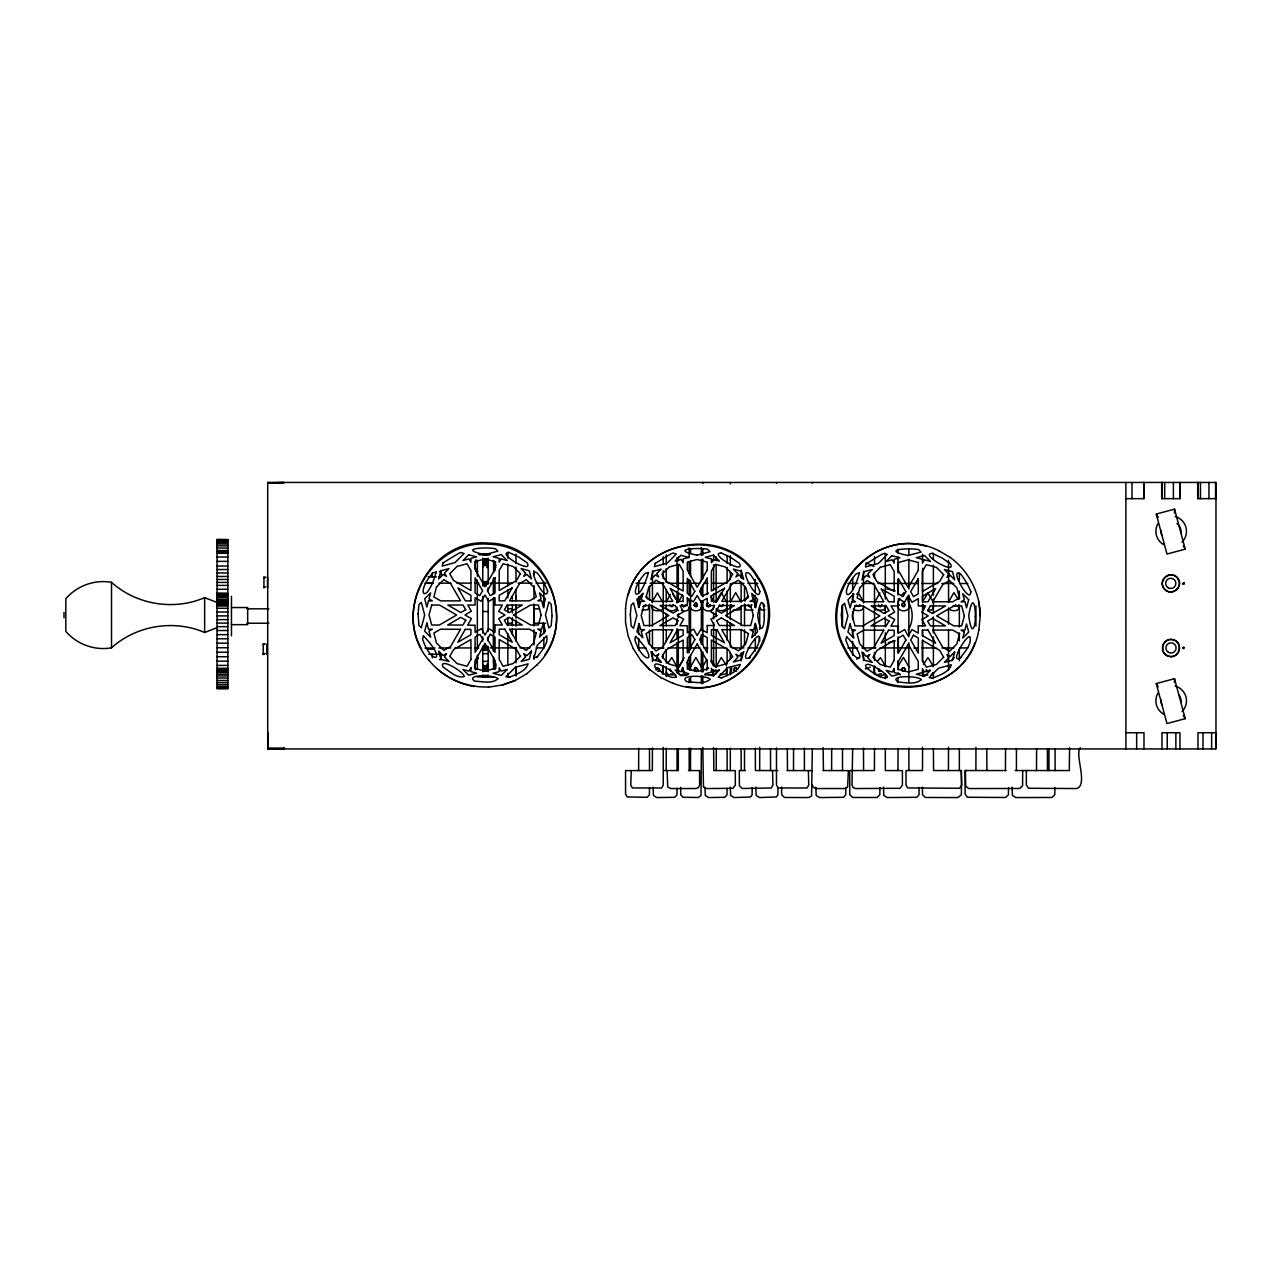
<?xml version="1.0" encoding="UTF-8"?>
<svg xmlns="http://www.w3.org/2000/svg" width="1280" height="1280" viewBox="0 0 1280 1280"><rect width="100%" height="100%" fill="white"/><g stroke="black" fill="none" stroke-linecap="round" stroke-linejoin="round"><path stroke-width="1.5" d="M515.968 675.616L515.968 666.416M515.968 662.832L515.968 647.888M515.968 641.152L515.968 629.76L515.968 638.592M515.968 625.904L515.968 620.112M515.968 618.176L515.968 604.592M515.968 600.768L515.968 589.344M515.968 582.032L515.968 566.976M515.968 563.488L515.968 554.16M533.968 644.88L533.968 629.76M533.968 625.904L533.968 603.92M533.968 598.864L533.968 588.736M649.504 788.384L649.392 794.832L647.216 797.312L627.168 796.944L625.568 794.032L625.552 770.608L652.32 770.544L652.448 747.984M663.248 747.408L663.248 785.136L661.568 788L632.368 787.952L630.752 785.04L631.264 770.544M663.248 673.936L663.248 666M663.248 658.064L663.248 654.08M663.248 648.128L663.248 582.608M663.248 578.64L663.248 570.688M663.248 564.736L663.248 556.8M677.056 788.384L676.944 794.832L674.752 797.312L656.704 797.552L653.424 795.408L653.104 787.232M678.304 748.736L678.304 770.544L667.088 770.56L667.728 786.992L670.688 788.544L695.968 788.544L698.464 787.568L699.584 785.088L699.584 770.592L688.512 770.544M678.32 673.392L678.336 629.776M678.336 617.888L678.336 613.92M678.336 602.032L678.336 592.112M727.12 788.4L727.008 794.832L724.816 797.312L708.56 797.552L705.28 795.408L704.96 787.232M744.496 770.544L744.496 748.736M744.512 645.648L744.512 629.776M744.512 625.824L744.512 604.016M744.512 600.048L744.512 586.256M852.656 748.688L852 785.024L853.088 787.52L855.6 788.544L900.144 788.288L902.416 785.088L902.416 770.592L885.344 770.544L885.312 748.88M852.672 655.328L852.672 641.424M852.672 637.44L852.672 629.504M852.672 619.568L852.672 611.616M852.672 601.696L852.672 593.744M852.672 589.776L852.672 577.856M759.696 770.544L759.712 747.312M793.504 770.544L793.552 748.512M975.904 770.544L975.952 747.312M677.04 607.264C676.288 612.896 663.808 611.456 666.224 604.896M701.344 607.264C700.928 612 690.896 611.984 690.544 607.216L690.56 580.48M741.136 607.264L739.424 609.904L733.04 610.096M842.496 607.264L841.664 609.36M863.568 607.264C863.088 611.648 855.824 611.312 853.248 608.928M897.984 770.544L898.048 748.512M908.944 607.264C908.528 612 898.496 611.984 898.144 607.216M933.264 607.52L932.016 609.936L927.824 610.352M959.36 607.264C958.88 611.712 950.928 611.616 948.784 608.48M831.616 770.544L831.68 748.512M690.496 770.544L690.56 748.304M716.24 770.544L716.288 748.304M1036.496 770.544L1036.608 748.464M638.624 770.544L638.704 748.304M948.432 770.544L948.528 747.312M666.24 666.736L666.256 676.64M690.544 602.096L690.72 600.96M690.544 666.944L695.872 657.456L701.344 666.944M715.92 602.096L721.264 592.624L726.736 602.112M730.336 602.096L735.664 592.624L741.136 602.112M852.768 602.096L852.944 600.96M948.56 666.944L948.736 665.792M1005.424 770.544L1005.584 748.512M1174.432 512.96L1174.56 509.312M1174.432 682.48L1174.56 678.832M483.28 667.792L483.136 664.864M652.032 602.16L657.36 592.88L662.816 602.176M678.496 602.16L682.48 594.704M874.752 602.16L879.952 592.912M922.464 602.16L927.808 592.88L933.264 602.176M645.696 604.512L644.816 606.256L643.152 606.336M673.424 604.512L671.904 606.48L669.872 605.056M685.68 604.784L683.84 606.752L681.952 604.784M710.176 604.784C710.336 608.416 704.384 606.176 707.024 603.6M723.12 604.512L721.6 606.48L719.568 605.056M751.76 604.784L749.888 606.752L748.208 604.608M859.952 604.512L858.432 606.48L856.4 605.056M881.936 604.784L881.056 606.512L878.736 606.32M955.744 604.512L954.864 606.256L952.912 606.16M673.456 604.96L672.096 606.704L670.064 605.792M710.016 604.96C709.04 609.712 703.92 603.296 708.64 603.168M751.712 604.96L750 606.752L748.208 605.312M881.712 604.96L880.064 606.752L878.384 604.608M978.896 630.032L980.208 615.696L978.832 601.696M1183.904 647.296C1180.256 647.088 1185.28 650.656 1183.872 647.296M676.96 672.88L677.056 642.352M933.28 672.464L931.072 675.008M730.32 483.872L730.528 482.448M625.568 608.592C629.696 542.528 723.472 519.712 757.632 576.336C795.936 631.232 735.104 708.32 672.88 683.168M694.176 604.784C697.2 598.48 699.184 610.416 694.24 605.488C696.352 598.576 699.296 610.096 694.176 605.056M694.176 669.456C694.768 665.312 700.304 669.968 696.4 671.392M733.936 669.456C734.416 665.2 739.008 670.608 737.392 668.96C735.968 665.808 731.952 670.064 735.12 671.328M958.432 605.136L957.952 606.784M1182.528 583.616L1183.904 582.624M874.88 666.144C870.944 673.568 879.552 678.496 885.056 673.936M494.672 669.504L496 667.984M755.472 607.488L757.648 599.344L751.696 593.376L753.328 599.472L750 601.392L754.032 601.392L755.472 607.488L755.312 595.44M703.152 601.216C698.672 608.8 708.592 614.272 713.536 608.8M669.968 668.848L671.2 671.28M731.568 667.824L731.568 671.232M901.776 604.352C906.336 598.976 905.04 611.008 901.776 605.056C904.112 599.056 907.008 609.68 901.872 605.376M901.776 669.184C904.496 664.176 907.168 673.616 902.24 670.784C899.712 665.696 908.704 668.976 903.808 671.312M978.832 629.696C968.624 695.056 873.056 708.8 844.432 649.344C811.456 591.04 879.104 520.24 938.8 550.768M702.816 483.296L703.072 482.448M776.48 483.296L776.736 482.448M812.336 483.296L812.592 482.448M662.576 608.8L662.832 605.248M628.24 595.024C642.672 538.288 727.136 526.272 756.832 576.72C791.264 624.944 744.4 697.856 686.208 686.496M878.32 668.8L878.736 670.992L881.344 671.008M929.6 670.176L927.792 671.456L926.112 670M884.928 646.96L886.048 644.224M483.136 564.032L483.28 566.976M494.752 570.72L495.152 567.04L496.032 567.2M908.192 630.128C913.408 621.6 913.6 610.128 908.096 601.696M544.976 654.672C575.504 611.312 541.536 544.816 488.496 544.208C435.472 539.504 395.072 602.704 421.504 648.88M645.776 605.648L643.2 606.512M685.408 605.648L683.456 606.704L682.128 604.608M763.568 603.712L764.64 606.448M878.656 668.672L879.12 671.12L881.216 670.88M974.912 642.768C955.152 697.824 870.048 701.84 845.2 648.88C815.376 597.536 869.072 529.296 926 546.24M1178.16 578.704C1172.24 568.8 1156.768 579.872 1164.272 588.656C1170.4 597.216 1184.336 587.216 1178.112 578.704M667.936 663.168L671.84 657.504L677.04 666.944M744.752 601.216L747.808 595.952M899.856 598.32L898.144 601.904L898.048 632.88M923.424 664.592L927.952 657.584L933.168 666.16M662.336 673.936L662.736 666.16M643.072 593.472L638.688 600.96L638.496 607.456M670.224 594.448L666.224 602.096L666.256 590.368M655.28 660.64L657.648 657.616L660.656 662.496M706.96 594.704L708.448 592.88M706.976 659.392L703.168 665.92L702.992 671.616M749.152 658.432L750.32 657.68M856.752 594.448L857.344 593.472M856.752 659.28L858.496 657.568M901.376 595.68L903.872 592.72M878 660.64L880.496 657.68L885.456 666.16M951.792 660.528L954.288 657.568M537.04 657.184C541.456 650.896 548.608 643.744 546.688 635.856L537.344 645.2L533.936 657.936L537.536 656.592M749.744 657.12L749.296 657.696C738.112 663.648 755.456 634.08 758.896 636.384C760.944 644.272 753.616 651.408 749.248 657.696M960.784 657.488L960.336 658.064C949.152 664.032 966.496 634.464 969.936 636.752C971.984 644.64 964.656 651.792 960.288 658.08M536.704 665.104C580.032 624.352 548.064 543.376 488.592 543.104C429.152 537.44 389.44 615.216 428.784 660.08M655.92 668.672L658.848 668.528L658.032 671.344M859.584 605.936L856.896 606.32M955.44 605.936L953.024 606.512M1177.136 589.264L1178.112 588.016M1183.872 584.08L1183.872 582.624M478.416 657.84L475.216 662.416L476.048 662.72L474.56 666.112L475.616 667.824L474.72 667.984M526.656 673.84L537.104 664.768M477.808 571.696L477.12 572.272L476.032 570.72L476.816 570.272L474.752 567.2L475.648 567.04L474.592 565.328L476.08 561.936L475.232 561.632L476.032 559.92L476.816 560.368M486.944 567.664L488.176 565.536L487.152 563.28M486.944 668.496L488.176 666.352L487.152 664.112M217.056 602.464L204.64 597.648C173.872 610.912 136.384 604.752 111.52 582.32C94.72 579.328 76.848 585.76 65.824 598.768L65.824 631.376C76.848 644.368 94.72 650.8 111.52 647.824C136.384 625.392 173.872 619.216 204.64 632.496L217.056 627.664M526.992 673.568L515.104 680.608L502.304 685.136M722.496 606.416L720.032 606.08M1183.904 584.096L1182.896 584.128M661.584 609.936C657.696 611.776 650.304 610.976 652.016 605.152M688.064 674.624C684.176 676.464 676.784 675.68 678.496 669.84M736.64 671.088L733.968 669.888M928.784 671.2L926.256 670.16M508.944 677.52C515.824 674.208 525.76 671.68 528.064 663.888L515.264 667.328L505.936 676.72L509.664 677.264M721.168 678.048C728.08 674.768 737.856 672.128 740.272 664.416L727.472 667.84L718.144 677.232L721.888 677.792M932.208 678.432C939.072 675.104 949.008 672.576 951.312 664.8L938.512 668.224L929.184 677.616L932.928 678.16M865.344 668.944L870.224 667.104M494.704 561.936L495.552 561.632L495.296 565.328L496.192 565.328M475.216 669.808L476.048 669.504M895.2 640.864L888.384 642.592M515.36 680.368L502.48 684.928L488.496 687.184M658.288 671.392C662.576 669.472 655.568 665.488 656.128 670.16M675.328 674.752L668.4 674.88L666.224 672.048M484.816 554.672L497.84 551.168L495.456 548.784C487.024 546.752 456.064 548.528 484.576 554.608M697.04 555.184L710.048 551.696L707.664 549.312C699.248 547.28 668.304 549.024 696.784 555.136M1185.232 718.672L1166.976 723.568L1156.256 683.568L1174.512 678.672L1185.232 718.672L1183.248 715.408M684.512 671.344C679.344 672.016 684.016 663.056 683.136 671.328M1168.08 575.296L1169.68 574.896M881.664 673.888L879.072 674.016M708.656 667.888L706.8 668.528L706.496 670.16M753.168 610.32L745.776 609.904L744.576 605.152M483.52 554.688L485.392 554.512M485.36 676.912L487.232 676.752M708.304 667.84L706.624 670M672.304 673.984L670.544 673.904M684.576 674.096L682.816 674.016M721.984 673.984L720.24 673.904M1027.392 770.544L1026.352 770.576L1026.352 785.04L1028.576 788.272L1076.736 788.544C1088.448 784.768 1074.304 754.304 1080.368 747.744M966.48 770.544L965.104 770.576L965.104 794.016L967.312 797.264L1005.568 797.488L1008.432 794.8L1008.528 787.488M425.04 648.016L434.976 648M438.96 648L450.88 647.968M454.864 647.968L470.752 647.936M474.736 647.92L478.704 647.92M267.68 482.448L1215.968 482.448L1215.968 748.928L267.68 748.928M283.92 482.608L267.712 482.72L283.92 482.88M267.712 483.072L283.92 482.448M1125.968 498.656L1143.984 498.656L1143.984 482.448M1216 498.656L1197.696 498.656L1197.696 482.448M217.056 539.536L227.856 539.536L227.856 688.64L217.056 688.64L217.056 539.536L227.856 539.76M217.056 540.016L227.856 540.016M217.056 540.32L227.856 540.32M217.056 540.56L227.856 540.56M217.056 541.216L227.856 541.216M217.056 542.448L227.856 542.448M217.056 544L227.856 544M217.056 545.856L227.856 545.856M217.056 548.032L227.856 548.032M217.056 550.528L227.856 550.528M217.056 551.568L227.856 551.568M217.056 552.432L227.856 552.432M217.056 553.312L227.856 553.312M479.088 554.48L489.888 554.48M479.168 554.592L489.984 554.592M217.056 557.008L227.856 557.008M482.768 559.072L488.176 559.072M482.768 559.6L488.176 559.6M482.768 560.032L488.176 560.032M482.768 560.688L488.176 560.688M217.056 561.376L227.856 561.376M482.768 561.52L488.176 561.52M482.768 561.792L488.176 561.792M482.768 562.096L488.176 562.096M482.768 562.384L488.176 562.384M482.768 562.768L488.176 562.768M482.768 563.2L488.176 563.2M482.768 563.68L488.176 563.68M482.768 564.096L488.176 564.096M482.768 564.464L488.176 564.464M482.768 564.816L488.176 564.816M482.768 565.136L488.176 565.136M217.056 566.032L227.856 566.032M217.056 569.552L227.856 569.552M439.408 571.472L441.264 571.472L441.264 575.072M217.056 572.976L227.856 572.976M217.056 576.464L227.856 576.464M428.128 576.864L436.416 576.864M438.64 576.864L440.592 576.864M263.936 577.28L265.728 577.28L263.936 578.048M217.056 579.472L227.856 579.472M482.768 581.6L488.176 581.6M482.768 582.128L488.176 582.128M217.056 582.432L227.856 582.432M425.04 583.168L432.992 583.152M438.96 583.152L450.88 583.136M456.848 583.136L470.752 583.12M474.736 583.12L478.704 583.12M482.768 582.976L488.176 582.976M427.808 583.328L433.168 583.328M482.768 583.408L488.176 583.408M482.768 584.768L486.368 584.768M217.056 585.408L227.856 585.408M482.768 585.2L486.368 585.2M482.768 585.872L486.368 585.872M263.936 587.552L265.728 586.784M217.056 589.264L227.856 589.264M217.056 593.296L227.856 593.296M217.056 593.472L227.856 593.632M217.056 593.84L227.856 593.84M217.056 594.48L227.856 594.416M217.056 595.744L227.856 595.744M217.056 597.216L227.856 597.216M217.056 599.056L227.856 599.056M217.056 600.24L227.856 600.24M217.056 600.528L227.856 600.528M217.056 600.832L227.856 600.832M217.056 601.088L227.856 601.088M217.056 601.184L227.856 601.248M217.056 601.456L227.856 601.456M217.056 601.84L227.856 601.84M217.056 602.24L227.856 602.24M217.056 602.64L227.856 602.64M217.056 603.072L227.856 603.072M217.056 603.52L227.856 603.52M217.056 604.192L227.856 604.192M217.056 605.104L227.856 605.104M217.056 606.032L227.856 606.032M231.456 607.552L247.664 607.552L247.664 624.656L231.456 624.656M217.056 608.272L227.856 608.272M246.928 608.832L268.816 608.832M507.744 608.832L511.728 608.832M533.632 608.832L539.6 608.832M642.032 610.096L648.064 609.68L649.312 604.992M765.04 610.096L761.344 609.888L759.68 607.456M681.424 610.352C690.56 614.256 691.536 602.368 687.104 597.808M877.456 610.352L884.304 609.936L885.552 605.248M482.768 611.52L488.176 611.52M217.056 612.016L227.856 612.016M217.056 615.904L227.856 615.904M217.056 619.632L227.856 619.632M217.056 623.12L227.856 623.12M246.928 623.232L268.816 623.232M507.744 623.232L511.728 623.232M533.632 623.232L545.568 623.232M217.056 626.672L227.856 626.672M217.056 630.512L227.856 630.512M217.056 634.656L227.856 634.656M217.056 638.8L227.856 638.8M217.056 643.168L227.856 643.168M263.248 644.064L265.056 644.064L263.248 644.832M482.768 646.864L488.176 646.864M217.056 647.744L227.856 647.744M482.768 647.712L488.176 647.712M490.08 647.904L516.064 647.904M520.064 647.904L530.064 647.904M536.064 647.904L544.048 647.904M638 647.92L646 647.92M651.984 647.92L663.984 647.92M667.984 647.92L699.968 647.92M703.952 647.92L707.952 647.92M711.952 647.92L725.952 647.92M731.936 647.92L743.936 647.92M747.936 647.92L757.92 647.92M847.872 647.92L857.872 647.92M861.872 647.92L875.856 647.936M879.856 647.936L909.84 647.936M913.84 647.936L917.84 647.936M921.824 647.936L935.824 647.936M941.824 647.936L953.808 647.936M959.808 647.936L967.808 647.936M482.768 648.224L488.176 648.224M482.768 648.64L488.176 648.64M427.76 649.184L433.136 649.184M482.768 649.504L488.176 649.504M482.768 650.016L488.176 650.016M217.056 652.24L227.856 652.24M263.248 653.568L265.056 653.568L263.248 654.336M482.768 653.632L488.176 653.632M428.672 654.224L441.264 654.224L441.264 659.632L439.408 659.632M217.056 656.72L227.856 656.72M217.056 661.152L227.856 661.152M482.768 661.36L488.176 661.36M217.056 665.408L227.856 665.408M482.768 666.224L488.176 666.224L482.768 666.4M496.16 666.112L495.264 666.112L496 664.24L493.632 659.168M482.768 666.624L488.176 666.624M482.768 666.992L488.176 666.992M482.768 667.424L488.176 667.424M482.768 667.936L488.176 667.936M217.056 668.304L227.856 668.304M482.768 668.352L488.176 668.352M482.768 668.72L488.176 668.72M482.768 669.04L488.176 669.04M482.768 669.424L488.176 669.424M217.056 669.584L227.856 669.584M482.768 669.696L488.176 669.696M482.768 669.824L488.176 669.824M482.768 670.096L488.176 670.096M217.056 670.848L227.856 670.848M482.768 670.944L488.176 670.944M217.056 672.368L227.856 672.368M217.056 674.208L227.856 674.208M720.304 674.928L726.224 673.808L726.736 667.296M927.84 675.056L923.68 674.608L922.48 672.16M482.768 675.456L488.176 675.456M482.768 675.744L488.176 675.744M217.056 675.936L227.856 675.936M482.768 676.016L488.176 676.016M482.768 676.256L488.176 676.256M482.768 676.48L488.176 676.48M482.768 676.72L488.176 676.72M477.28 676.912L493.584 677.024M217.056 678L227.856 678M217.056 680.464L227.856 680.464M217.056 682.592L227.856 682.592M217.056 684.608L227.856 684.608M217.056 686.448L227.856 686.448M217.056 687.728L227.856 687.728M217.056 688.432L227.856 688.432M1125.76 732.72L1143.984 732.736L1143.984 748.944M1216 732.72L1197.968 732.72L1198 748.944M267.712 748.32L283.92 748.32M267.712 748.512L283.92 748.512M663.536 770.544L666.176 770.544L666.256 748.304M745.424 770.544L739.296 770.56L739.376 785.728L742.176 788.48L771.264 787.984L772.928 785.088L772.56 770.544M777.824 770.544L755.44 770.544L755.312 748.176M787.024 770.544L812.256 770.64M823.04 770.544L848.352 770.624L847.648 787.072L844.736 788.544L815.936 788.544L813.424 787.52L812.336 785.04M1006.064 770.544L965.392 770.544L965.696 786.4L968.992 788.544L1019.744 788.48L1022.592 785.792L1022.688 770.592M1015.216 770.544L1069.296 770.544L1069.568 747.808M490.08 583.12L512.064 583.136M518.064 583.136L532.064 583.152M536.064 583.152L546.048 583.168M636 583.232L646 583.248M649.984 583.248L663.984 583.264M667.984 583.264L699.968 583.296M703.952 583.296L707.952 583.296M711.952 583.296L725.952 583.312M731.936 583.312L743.936 583.328M747.936 583.328L757.92 583.328M847.872 583.408L857.872 583.424M861.872 583.424L873.856 583.424M877.856 583.44L917.84 583.472M921.824 583.472L937.824 583.488M941.824 583.488L953.808 583.488M959.808 583.504L967.808 583.504M488.592 686.976C470.16 687.632 451.824 681.36 437.76 669.392M961.184 770.544L961.776 785.088L959.504 788.288L907.632 787.936L906.016 785.024L906.016 770.56L922.512 770.544L922.576 747.312M886.896 588.992L895.248 590.784M907.824 555.504L921.088 552.08L918.704 549.68C910.656 547.68 878.944 549.36 908.128 555.552M808.384 770.544L808.736 785.12L807.056 788L778.096 787.952L776.48 785.04L776.48 747.936M1168.08 656.096C1178.848 660.4 1184.368 642.128 1173.056 639.744C1162.976 636.72 1158.08 653.056 1168.128 656.096M474.352 686.496C456.368 683.568 439.888 673.92 428.512 659.712M858.24 592.624L863.568 602.112M684.112 657.616L678.496 667.36M481.664 676.256L483.488 676.752M900.304 674.88L898.208 672.816M704.656 674.848L712.544 674.624L713.792 669.952M866.144 562.784L873.904 566.512M902.848 671.328L901.728 670.16M695.36 671.328C691.888 660.752 703.52 675.536 694.176 669.824M660.656 677.488L673.152 683.472M938.624 550.608L950.368 557.536M660.864 677.744L649.824 669.712L640.64 660.08M923.664 609.904L922.464 605.152M875.952 609.904L874.752 605.152M950.24 557.424C968.752 570.912 980.128 593.04 980.272 615.936M649.968 669.92L640.72 660.24L633.36 648.88M1183.248 545.888L1185.184 548.992M1156.288 514.192L1158.24 517.296M1156.288 683.728L1158.24 686.816M958.144 599.152L953.888 592.624L948.56 602.096L948.528 560.288M906.752 597.552L908.944 602.112M752.224 596.192L755.264 601.472L755.376 607.52M710.64 596.192L713.776 602.176M726.464 665.6L721.264 657.456L715.92 667.248M672.928 594.336L675.808 599.152M710.656 660.896L713.536 665.712M687.12 662.496L689.136 665.936L689.312 669.952M646.16 595.936L648.08 599.152M716.16 608.48C718.864 612.352 728.704 611.136 726.736 604.992M730.816 673.776L730.336 672.048M716.4 673.776L715.92 669.728M633.392 648.96L628.24 636.368L625.536 622.704L625.536 608.416M676.784 600.752L677.04 602.112M730.56 608.48L730.336 607.216M731.568 606.4L731.232 604.704M701.168 600.976L701.344 602.112M713.616 665.936L713.616 622.912M923.36 604.96L923.44 605.84M899.04 604.704L899.12 605.584M745.472 604.96L745.552 605.84M823.424 770.544L823.136 747.536M787.52 770.544L787.28 748.496M986.912 770.544L986.752 748.88M863.6 770.544L863.472 748.128M741.216 770.544L741.12 748.784M908.944 666.944L903.472 657.456L898.32 665.792L898.144 669.728M908.928 770.544L908.848 748.128M689.216 770.544L689.152 748.176M804.416 770.544L804.368 748.128M1047.456 770.544L1047.408 748.88M770.56 770.544L770.512 748.88M959.36 770.544L959.344 748.88M716.112 556.768L716.112 560.72M716.112 564.672L716.16 602.224M716.16 610.144L716.16 616.064M716.176 629.904L716.208 667.008M1215.712 732.72L1215.712 748.928M1215.552 482.448L1215.552 498.656M1211.632 732.72L1211.632 748.928M1208.96 482.448L1208.96 498.656M1202.992 732.72L1202.992 748.928M1200.464 482.448L1200.464 498.656M1198 482.448L1198 498.656M1179.984 482.448L1179.984 498.656L1161.68 498.656L1161.68 482.448M1179.984 748.944L1179.952 732.72L1161.952 732.72L1161.984 748.944M1179.904 482.448L1179.904 498.656M1175.872 732.72L1175.872 748.928M1173.392 482.448L1173.392 498.656M1167.248 732.72L1167.248 748.928M1164.704 482.448L1164.704 498.656M1161.984 482.448L1161.984 498.656M1143.728 482.448L1143.728 498.656M1136.656 732.72L1136.656 748.928M1132 482.448L1132 498.656M1125.888 482.448L1125.92 748.928M1055.088 748.56L1055.088 770.544M1054.88 787.488L1054.784 794.8L1051.92 797.488L1015.744 797.552L1012.432 795.392L1012.128 787.088M1048.976 748.56L1048.976 770.544M1016.432 748.624L1016.432 770.544M975.92 605.84L975.952 626.096M959.344 573.184L959.344 581.136M959.344 591.088L959.344 599.056M959.36 604.992L959.344 626.912M959.344 632.88L959.344 640.848M959.344 648.8L959.344 660.752M948.528 608.16L948.528 624.112M948.528 630.096L948.528 669.984M933.392 553.28L933.392 559.248M933.392 565.216L933.392 595.072M933.392 599.056L933.392 612.976M933.392 616.96L933.392 632.88M933.392 636.864L933.392 666.72M933.392 672.688L933.392 678.656M933.392 748.88L933.584 770.544L961.456 770.544L961.392 794.8L957.888 797.552L925.312 797.472L922.512 794.736L922.432 787.104M922.576 554.304L922.576 560.288M922.576 568.256L922.576 600.176M922.576 604.16L922.576 626.096M922.576 630.096L922.576 636.08M922.576 640.064L922.576 662M922.576 671.984L922.576 675.968M919.12 787.488L919.008 794.8L916.832 797.296L887.12 797.552L883.808 795.392L883.52 787.088M908.848 549.248L908.848 555.216M908.848 559.2L908.848 589.024M908.848 594.992L908.848 636.752M908.848 642.72L908.848 682.496M898.048 549.152L898.048 553.136M898.048 557.136L898.048 573.072M898.048 579.056L898.048 595.008M898.048 636.864L898.048 652.816M898.048 660.8L898.048 664.784M898.048 678.736L898.048 682.72M885.312 553.28L885.312 599.056M885.312 607.008L885.312 612.976M885.312 616.96L885.312 626.912M885.312 632.88L885.312 666.72M885.312 674.672L885.312 678.656M879.904 787.488L879.808 794.8L876.96 797.488L852.592 797.472L849.792 794.736L849.712 770.576L874.416 770.544L874.512 748.464M874.512 556.48L874.512 564.48M874.512 572.48L874.512 578.48M874.512 584.48L874.512 648.464M874.512 652.464L874.512 660.464M874.512 666.464L874.512 674.464M863.472 571.136L863.472 602.944M863.568 605.936L863.472 648.688M863.472 652.672L863.472 660.624M845.824 787.488L845.728 794.8L843.552 797.296L819.456 797.552L816.16 795.392L815.856 787.104M842.496 604.992L842.496 627.072M842.496 748.624L842.512 770.544M812.336 749.12L811.568 796.048L808.64 797.552L784.464 797.472L781.664 794.736L781.584 787.088M777.984 787.488L777.888 794.8L776.32 796.976L759.44 797.552L756.144 795.392L755.84 787.088M759.712 607.824L759.712 629.424M759.712 637.264L759.712 641.2M755.312 579.584L755.312 591.472M755.312 623.216L755.312 635.12M755.312 639.088L755.312 650.992M752.192 787.6L752.096 794.816L750.528 796.992L733.92 797.552L730.624 795.408L730.32 787.152M741.12 570.08L741.12 578.064M741.12 582.048L741.12 600M741.12 605.888L741.12 625.52M741.12 629.44L741.12 649.072M741.12 652.992L741.12 660.96M730.32 555.6L730.32 565.568M730.32 571.536L730.32 579.504M730.32 583.488L730.32 601.424M730.336 604.896L730.32 619.36M730.32 623.344L730.32 647.168M730.32 653.056L730.32 658.944M730.32 666.8L730.32 674.656M730.32 748.16L730.32 770.592M727.12 555.552L727.12 563.456M727.12 567.408L727.12 583.232M727.12 591.136L727.12 616.768M727.12 620.704L727.12 640.384M727.12 648.256L727.12 663.984M727.12 667.904L727.12 675.76M727.12 748.864L727.12 770.672M713.776 605.248L713.776 607.52M713.616 555.152L713.616 560.944M713.616 564.784L713.616 589.84M713.616 593.68L713.616 601.392M713.616 613.12L713.616 618.992M713.616 670.112L713.616 676.08M713.616 747.552L713.856 770.544L735.312 770.624L735.312 785.12L733.008 788.304L706.416 788.544L703.456 787.008L702.816 747.344M702.816 549.136L702.816 555.104M702.816 559.088L702.816 578.976M702.816 584.944L702.816 596.816M702.816 600.768L702.816 644.16M702.816 652.096L702.816 671.936M702.816 675.904L702.816 683.84M701.36 547.648L701.36 555.552M701.36 559.504L701.36 581.248M701.36 587.184L701.36 595.088M701.36 601.008L701.36 630.544M701.36 634.48L701.36 644.32M701.36 650.224L701.36 671.824M701.36 675.744L701.36 683.584M701.36 748.848L701.024 795.488L698.384 797.488L682.88 797.264L680.752 794.736L680.656 787.216M690.56 548.848L690.56 552.8M690.56 560.72L690.56 576.528M690.56 608.16L690.56 649.68M690.56 655.456L690.544 669.728M690.56 676.64L690.56 682.416M689.152 547.84L689.152 557.744M689.152 561.696L689.152 573.584M689.152 579.52L689.152 595.36M689.152 607.264L689.152 652.912M689.152 656.88L689.152 666.8M689.152 678.704L689.152 682.672M678.336 556.992L678.336 560.896M678.336 564.8L678.336 590.16M677.056 557.52L677.056 587.184M677.056 591.136L677.056 602.976M677.056 618.736L677.056 624.64M677.056 628.576L677.056 638.416M677.056 748.864L677.056 770.656M666.256 554.784L666.256 564.672M666.256 568.624L666.256 582.464M666.256 614.096L666.256 625.952M666.256 629.904L666.256 641.76M666.256 649.68L666.256 663.152M652.448 571.152L652.448 602.656M652.448 606.56L652.448 626.16M652.448 630.08L652.448 647.712M652.448 651.648L652.448 661.472M649.504 586.24L649.504 600.224M649.504 604.208L649.504 626.176M649.504 630.176L649.504 644.16M649.504 748.864L649.504 770.656M638.704 580.784L638.704 592.672M638.704 596.64L638.704 604.576M638.704 624.4L638.704 634.32M638.704 638.288L638.704 650.176M543.84 581.952L543.84 607.76M543.84 623.632L543.84 633.552M543.84 637.52L543.84 647.456M533.968 570.688L533.968 574.736M533.968 585.68L533.968 589.344M533.968 607.328L533.968 624.432M533.968 655.76L533.968 659.296M515.968 596.064L515.968 598.72M515.968 605.968L515.968 609.152M515.968 620.992L515.968 625.776M515.968 666.704L515.968 675.84M512.368 596.064L512.368 598.72M512.368 600.16L512.368 601.088M512.368 604.896L512.368 612.912M512.368 617.584L512.368 625.776M512.368 629.248L512.368 635.008M507.84 552.176L507.84 558.128M507.84 564.096L507.84 585.92M507.84 589.888L507.84 597.824M507.84 605.776L507.84 611.728M507.84 617.68L507.84 625.616M507.84 633.552L507.84 665.312M507.84 673.248L507.84 677.216M493.584 560.512L493.584 572.368M493.584 578.288L493.584 594.08M493.584 598.032L493.584 651.36M493.584 657.28L493.584 669.136M493.488 578.176L493.488 593.968M493.488 597.92L493.488 633.472M493.488 637.408L493.488 651.232M493.488 659.136L493.488 663.088M488.176 554.592L482.768 554.592M488.176 558.144L488.176 583.904L482.768 583.904L482.768 558.144M488.176 587.728L488.176 590.608M488.176 598.208L488.176 631.328M488.176 636.848L488.176 641.024M488.176 671.776L488.176 646.416L482.768 646.416L482.768 671.776M488.176 675.136L488.176 677.024M482.768 596.304L482.768 632.992M482.768 636.848L482.768 641.024M482.768 675.136L482.768 677.024M477.376 560.512L477.376 576.32M477.28 580.144L477.376 649.376M477.376 655.312L477.376 669.136M432.272 573.264L432.272 576.864M432.272 654.224L432.272 657.824M283.92 747.424L283.92 748.928M268.032 732.72L267.952 748.928M267.712 482.448L267.712 748.928M267.536 577.024L267.536 587.824M266.848 643.808L266.848 654.608M263.936 577.024L263.936 587.824M263.248 643.808L263.248 654.608M231.456 596.304L231.456 635.904M204.64 597.648L204.64 632.496M111.52 582.32L111.52 647.824M64 612.32L64 617.808M487.344 664.24A2.704 2.704 0 0 1 487.088 668.24M483.136 667.568A2.704 2.704 0 0 1 483.344 664.4M487.376 563.456A2.704 2.704 0 0 1 487.12 567.456M483.168 566.784A2.704 2.704 0 0 1 483.376 563.616M1161.92 535.536A9.984 9.984 0 0 1 1161.136 530.432M1176.992 523.504A9.984 9.984 0 0 1 1180.992 532.656M1175.136 516.528A15.312 15.312 0 0 1 1182 542.128M1163.52 544.56A15.312 15.312 0 0 1 1157.92 523.664M1161.92 705.056A9.984 9.984 0 0 1 1161.136 699.952M1178.864 694.832A9.984 9.984 0 0 1 1180.992 702.176M1175.136 686.048A15.312 15.312 0 0 1 1182 711.648M1163.52 714.08A15.312 15.312 0 0 1 1157.92 693.184M495.024 624.992L494.992 632.288L488.704 628.656L484.992 635.088L481.408 628.656L475.088 632.304L475.088 625.232L467.68 625.184L471.456 618.624L464.976 614.96L471.36 611.216L467.792 605.04L475.088 605.04L475.088 597.728L481.248 601.28L484.992 594.944L488.704 601.392L495.024 597.728L495.024 605.04L502.32 605.04L498.688 611.36L505.008 615.008L498.672 618.672L502.32 624.992L495.024 624.992M707.248 625.52L707.216 632.8L700.928 629.168L697.2 635.616L693.632 629.168L687.312 632.816L687.312 625.744L679.888 625.712L683.664 619.152L677.184 615.488L683.568 611.728L680.016 605.552L687.312 605.568L687.312 598.256L693.456 601.792L697.2 595.456L700.928 601.904L707.248 598.256L707.248 605.552L714.544 605.552L710.896 611.872L717.216 615.536L710.88 619.184L714.544 625.52L707.248 625.52M918.288 625.888L918.256 633.184L911.968 629.552L908.24 636L904.672 629.552L898.352 633.2L898.352 626.128L890.944 626.08L894.704 619.52L888.224 615.856L894.608 612.112L891.056 605.936L898.352 605.936L898.352 598.64L904.496 602.176L908.24 595.84L911.968 602.288L918.288 598.64L918.288 605.936L925.584 605.936L921.936 612.256L928.256 615.904L921.92 619.568L925.584 625.888L918.288 625.888M418.112 613.888L418.912 625.376L421.296 627.76L424.672 615.04L421.264 602.272L418.944 604.592L418.112 613.888M630.32 614.416L631.12 625.904L633.504 628.272L636.88 615.552L633.472 602.8L631.152 605.12L630.32 614.416M841.376 614.784L842.16 626.272L844.544 628.656L847.92 615.936L844.576 603.28L842.192 605.504L841.376 614.784M552.048 615.632L551.2 625.632L548.912 627.936L545.456 614.992L548.896 602.016L551.216 604.32L552.048 615.632M764.256 616.144C764.64 624.816 760.944 638.848 757.68 615.504L757.68 615.44C761.888 590.608 764.608 607.712 764.256 616.144M975.296 616.528C975.68 625.2 971.984 639.232 968.72 615.888L968.72 615.824C972.928 590.992 975.648 608.08 975.296 616.528M436.208 572.016C426.24 607.28 414.32 593.344 432.96 572.912L436.208 572.016M648.416 572.544C638.464 607.808 626.544 593.856 645.168 573.424L648.416 572.544M859.456 572.912C849.504 608.192 837.584 594.24 856.208 573.808L859.456 572.912M423.44 635.856L422.576 639.072C431.04 665.376 448.96 662.304 423.44 635.856M426.864 623.072L424.688 631.216L430.64 637.168L429.008 631.088L432.336 629.152L428.48 629.152L426.864 623.072M440.864 570.768L438.688 578.912L443.136 574.448L446.448 576.368L444.544 573.056L448.992 568.592L440.864 570.768M531.44 651.12L529.264 659.264L521.12 661.44L525.568 656.976L523.664 653.664L526.896 655.584L531.44 651.12M541.104 614.992L538.432 624.992L530.592 624.992L513.36 614.992L530.592 605.04L538.432 605.04L541.104 614.992M547.584 590.848C547.088 605.28 524.688 564.72 537.488 573.248C541.712 578.56 545.12 584.512 547.584 590.848M635.648 636.384L634.784 639.584C643.248 665.904 661.184 662.832 635.648 636.384M639.072 623.584L636.896 631.728L642.848 637.696L641.216 631.616L644.544 629.664L640.704 629.664L639.072 623.584M653.072 571.296L650.896 579.44L655.36 574.976L658.656 576.896L656.752 573.584L661.216 569.12L653.072 571.296M743.664 651.632L741.472 659.792L733.328 661.968L737.776 657.488L735.888 654.176L739.12 656.096L743.664 651.632M753.312 615.504L750.656 625.52L742.8 625.52L725.584 615.504L742.8 605.552L750.656 605.552L753.312 615.504M759.792 591.36C759.296 605.808 736.896 565.232 749.696 573.776C753.92 579.088 757.344 585.04 759.792 591.36M846.688 636.768L845.824 639.968C854.288 666.288 872.224 663.216 846.688 636.768M850.112 623.968L847.936 632.112L853.888 638.064L852.256 631.984L855.584 630.048L851.744 630.048L850.112 623.968M864.112 571.664L861.936 579.824L866.4 575.36L869.696 577.264L867.792 573.952L872.256 569.488L864.112 571.664M954.704 652.016L952.512 660.16L944.368 662.336L948.816 657.872L946.928 654.56L950.16 656.48L954.704 652.016M964.352 615.888L961.696 625.888L953.84 625.888L936.624 615.888L953.84 605.936L961.696 605.936L964.352 615.888M970.832 591.744C970.336 606.192 947.936 565.616 960.736 574.16C964.96 579.456 968.384 585.408 970.832 591.744M428.496 600.864L426.864 606.96L424.688 598.816L430.64 592.864L429.008 598.944L432.336 600.864L428.496 600.864M436.528 586.96L433.856 596.944L440.656 600.864L460.592 600.864L450.608 583.584L443.824 579.664L436.528 586.96M536.272 633.088L533.6 643.072L526.304 650.368L519.488 646.4L509.536 629.168L529.472 629.168L536.272 633.088M545.44 598.816L543.264 606.96L541.824 600.864L537.792 600.864L541.12 598.944L539.488 592.864L545.44 598.816M541.12 631.088L539.488 637.168L545.44 631.216L543.264 623.072L541.632 629.168L537.792 629.152L541.12 631.088M640.704 601.392L639.072 607.488L636.896 599.344L642.848 593.376L641.216 599.472L644.544 601.392L640.704 601.392M648.736 587.488L646.064 597.456L652.864 601.392L672.8 601.392L662.832 584.112L656.032 580.176L648.736 587.488M748.48 633.616L745.808 643.584L738.512 650.896L731.696 646.912L721.744 629.68L741.68 629.68L748.48 633.616M753.328 631.6L751.696 637.696L757.648 631.728L755.472 623.6L753.84 629.68L750 629.68L753.328 631.6M851.744 601.776L850.112 607.856L847.936 599.712L853.888 593.76L852.256 599.84L855.584 601.776L851.744 601.776M859.776 587.872L857.104 597.84L863.904 601.776L883.84 601.776L873.872 584.48L867.072 580.56L859.776 587.872M959.52 633.984L956.848 643.968L949.552 651.264L942.736 647.296L932.784 630.064L952.72 630.064L959.52 633.984M968.704 599.712L966.512 607.856L965.072 601.776L961.04 601.776L964.368 599.84L962.736 593.76L968.704 599.712M964.368 631.984L962.736 638.064L968.704 632.112L966.512 623.968L964.88 630.064L961.04 630.048L964.368 631.984M431.68 605.04L429.008 614.96L431.68 625.008L439.392 625.04L456.592 615.024L439.536 605.04L431.68 605.04M442.992 562.896L442.208 566.096L455.008 562.576L464.096 553.488L460.848 552.512L458.48 553.472L442.992 562.896M643.904 605.552L641.216 615.488L643.904 625.52L651.6 625.568L668.816 615.536L651.744 605.552L643.904 605.552M655.2 563.424L654.416 566.624L667.216 563.104L676.304 554L673.056 553.024L670.688 554L655.2 563.424M854.944 605.936L852.256 615.856L854.944 625.904L862.64 625.936L879.856 615.92L862.784 605.936L854.944 605.936M866.24 563.792L865.456 566.992L878.256 563.472L887.344 554.384L884.096 553.408L881.728 554.368L866.24 563.792M446.448 653.664L444.544 656.976L448.992 661.44L440.928 659.328L438.688 651.12L443.136 655.584L446.448 653.664M460.496 629.312L450.608 646.448L443.824 650.368L436.528 643.072L433.856 633.088L440.496 629.216L460.496 629.312M470.928 659.472L467.008 666.272L457.04 663.6L449.744 656.304L453.664 649.488L470.928 639.52L470.928 659.472M482.656 639.136L475.088 652.24L475.088 637.104L479.888 634.336L482.656 639.136M658.656 654.176L656.752 657.504L661.216 661.968L653.136 659.856L650.896 651.632L655.36 656.096L658.656 654.176M672.704 629.84L662.832 646.96L656.032 650.896L648.736 643.584L646.064 633.616L652.72 629.728L672.704 629.84M683.136 659.984L679.216 666.8L669.248 664.128L661.952 656.816L665.872 650.016L683.136 640.032L683.136 659.984M694.864 639.664L687.312 652.768L687.312 637.632L692.112 634.848L694.864 639.664M869.696 654.56L867.792 657.872L872.256 662.336L864.176 660.224L861.936 652.016L866.4 656.48L869.696 654.56M883.744 630.208L873.872 647.344L867.072 651.264L859.776 643.968L857.104 633.984L863.76 630.112L883.744 630.208M894.176 660.368L890.256 667.168L880.288 664.496L872.992 657.2L876.912 650.4L894.176 640.416L894.176 660.368M905.904 640.032L898.352 653.152L898.352 638L903.152 635.232L905.904 640.032M465.76 620.192L462.96 625.04L447.664 625.04L460.848 617.36L465.76 620.192M465.264 629.376L457.824 642.272L470.928 634.704L470.928 629.376L465.264 629.376M512.304 587.76L504.72 600.864L499.184 600.864L499.184 595.328L512.304 587.76M520.384 573.744L516.464 580.544L499.2 590.512L499.184 570.512L503.12 563.76L513.088 566.432L520.384 573.744M470.928 667.808L469.008 671.12L462.928 669.488L468.656 675.232L476.64 673.168L470.928 671.632L470.928 667.808M484.992 643.424L475.088 660.576L475.088 668.448L484.832 671.056L495.024 668.432L494.992 660.512L484.992 643.424M490.24 634.336L487.456 639.136L495.024 652.24L495.024 637.104L490.24 634.336M507.136 605.04L504.368 609.84L509.168 612.608L522.272 605.04L507.136 605.04M519.488 583.632L509.536 600.864L529.472 600.864L536.272 596.944L533.6 586.96L526.304 579.664L519.488 583.632M525.584 573.056L523.664 576.368L526.992 574.448L531.44 578.912L529.264 570.768L521.12 568.592L525.584 573.056M677.968 620.72L675.184 625.568L659.872 625.568L673.072 617.872L677.968 620.72M677.488 629.888L670.032 642.8L683.136 635.232L683.136 629.888L677.488 629.888M724.512 588.272L716.944 601.392L711.408 601.392L711.408 595.856L724.512 588.272M732.592 574.256L728.672 581.056L711.408 591.04L711.408 571.024L715.328 564.272L725.296 566.96L732.592 574.256M683.136 668.32L681.216 671.648L675.136 670.016L680.864 675.744L688.848 673.696L683.136 672.16L683.136 668.32M697.2 643.952L687.312 661.104L687.312 668.96L697.04 671.568L707.248 668.944L707.2 661.024L697.2 643.952M702.448 634.848L699.68 639.664L707.248 652.768L707.248 637.632L702.448 634.848M719.344 605.552L716.576 610.352L721.376 613.136L734.48 605.552L719.344 605.552M731.696 584.16L721.744 601.392L741.68 601.392L748.48 597.456L745.808 587.488L738.512 580.176L731.696 584.16M737.792 573.568L735.888 576.896L739.2 574.976L743.664 579.44L741.472 571.296L733.328 569.12L737.792 573.568M889.008 621.088L886.224 625.936L870.912 625.936L884.112 618.256L889.008 621.088M888.528 630.272L881.072 643.184L894.176 635.6L894.176 630.272L888.528 630.272M935.552 588.656L927.984 601.776L922.448 601.776L922.448 596.224L935.552 588.656M943.632 574.64L939.712 581.44L922.448 591.424L922.448 571.408L926.368 564.656L936.336 567.328L943.632 574.64M894.176 668.704L892.272 672.016L886.176 670.384L891.904 676.128L899.888 674.064L894.176 672.544L894.176 668.704M930.384 605.936L927.616 610.736L932.416 613.504L945.52 605.936L930.384 605.936M942.736 584.528L932.784 601.776L952.72 601.776L959.52 597.84L956.848 587.872L949.552 580.56L942.736 584.528M948.848 573.952L946.928 577.264L950.24 575.36L954.704 579.824L952.512 571.664L944.368 569.488L948.848 573.952M908.24 644.32L898.352 661.472L898.352 669.344L908.08 671.952L918.288 669.328L918.24 661.408L908.24 644.32M913.488 635.232L910.72 640.032L918.288 653.152L918.288 638L913.488 635.232M495.024 577.632L487.392 590.784L490.24 595.696L495.024 592.928L495.024 577.632M707.248 578.16L699.616 591.312L702.448 596.208L707.248 593.44L707.248 578.16M918.288 578.528L910.656 591.68L913.488 596.592L918.288 593.824L918.288 578.528M482.592 590.784L479.776 595.632L475.088 592.928L475.088 577.792L482.592 590.784M495.024 569.392L484.96 586.704L475.088 569.456L475.088 561.584L484.832 558.976L495.024 561.6L495.024 569.392M694.8 591.296L691.984 596.144L687.312 593.44L687.312 578.304L694.8 591.296M707.248 569.904L697.168 587.232L687.312 569.968L687.312 562.112L697.04 559.488L707.248 562.128L707.248 569.904M905.84 591.68L903.024 596.528L898.352 593.824L898.352 578.688L905.84 591.68M918.288 570.288L908.208 587.6L898.352 570.352L898.352 562.496L908.08 559.872L918.288 562.496L918.288 570.288M501.12 558.912L499.184 562.224L499.184 558.384L493.008 556.784L501.248 554.576L507.2 560.544L501.12 558.912M713.328 559.424L711.408 562.736L711.408 558.896L705.216 557.296L713.456 555.104L719.408 561.072L713.328 559.424M924.368 559.808L922.448 563.12L922.448 559.28L916.256 557.68L924.496 555.472L930.448 561.44L924.368 559.808M497.84 678.88C491.808 684.128 482.112 681.456 474.608 681.12C464.544 673.68 497.184 675.088 497.84 678.88M710.048 679.408C704.016 684.64 694.336 681.984 686.832 681.648C676.752 674.208 709.392 675.6 710.048 679.408M921.104 679.776C915.056 685.024 905.376 682.352 897.872 682.016C887.808 674.576 920.432 675.984 921.104 679.776M457.04 566.432L449.744 573.744L453.664 580.544L470.928 590.512L470.928 570.56L467.008 563.76L457.04 566.432M468.656 554.8L462.928 560.544L469.008 558.912L470.928 562.24L470.928 558.4L476.64 556.864L468.656 554.8M507.2 669.488L501.248 675.456L493.008 673.248L499.184 671.648L499.184 667.792L501.088 671.104L507.2 669.488M520.384 656.304L513.088 663.6L503.12 666.272L499.2 659.472L499.2 639.52L516.464 649.488L520.384 656.304M669.248 566.96L661.952 574.256L665.872 581.056L683.136 591.04L683.136 571.088L679.216 564.272L669.248 566.96M680.864 555.328L675.136 561.072L681.216 559.424L683.136 562.752L683.136 558.912L688.848 557.392L680.864 555.328M719.408 670.016L713.456 675.984L705.216 673.776L711.408 672.16L711.408 668.32L713.312 671.616L719.408 670.016M732.592 656.816L725.296 664.128L715.328 666.8L711.408 659.984L711.408 640.032L728.672 650.016L732.592 656.816M880.288 567.328L872.992 574.64L876.912 581.44L894.176 591.424L894.176 571.472L890.256 564.656L880.288 567.328M891.904 555.712L886.176 561.44L892.272 559.808L894.176 563.136L894.176 559.296L899.888 557.76L891.904 555.712M930.448 670.384L924.496 676.352L916.256 674.144L922.448 672.544L922.448 668.688L924.352 672L930.448 670.384M943.632 657.2L936.336 664.496L926.368 667.168L922.448 660.368L922.448 640.416L939.712 650.4L943.632 657.2M465.696 609.728L460.848 612.544L447.856 605.04L462.992 605.04L465.696 609.728M677.904 610.24L673.056 613.056L660.064 605.552L675.2 605.552L677.904 610.24M888.944 610.624L884.096 613.44L871.12 605.936L886.24 605.936L888.944 610.624M509.168 617.424L504.368 620.192L507.136 624.992L522.272 624.992L509.168 617.424M721.376 617.936L716.576 620.72L719.344 625.52L734.48 625.52L721.376 617.936M932.416 618.32L927.616 621.088L930.384 625.888L945.52 625.888L932.416 618.32M464.064 676.56C456.304 678.592 449.28 670.864 442.992 667.072C438.304 656.288 465.344 672.752 464.064 676.56M676.272 677.072C668.528 679.104 661.488 671.376 655.216 667.584C650.512 656.8 677.552 673.28 676.272 677.072M887.328 677.456C879.568 679.488 872.528 671.76 866.256 667.968C861.552 657.184 888.592 673.648 887.328 677.456M509.072 552.464C495.408 552.784 533.888 575.056 527.136 562.832L518.816 557.088L509.072 552.464M721.296 552.992C707.632 553.312 746.096 575.568 739.344 563.36L731.024 557.616L721.296 552.992M932.336 553.36C918.672 553.68 957.136 575.952 950.384 563.728L942.064 557.984L932.336 553.36M1174.512 509.152L1156.256 514.048L1166.976 554.048L1185.232 549.152L1174.512 509.152M488.176 565.328L482.768 565.392L488.176 565.44M470.928 600.864L465.392 600.864L457.904 587.888L470.928 595.328L470.928 600.864M683.136 601.392L677.6 601.392L670.112 588.416L683.136 595.84L683.136 601.392M894.176 601.776L888.64 601.776L881.152 588.784L894.176 596.224L894.176 601.776M504.72 629.168L499.2 629.168L499.2 634.704L512.304 642.272L504.72 629.168M716.944 629.68L711.408 629.68L711.408 635.232L724.512 642.8L716.944 629.68M927.984 630.064L922.448 630.064L922.448 635.6L935.552 643.184L927.984 630.064M1168.192 587.824A5.136 5.136 0 0 0 1175.888 583.392A5.136 5.136 0 0 0 1168.192 578.944A5.136 5.136 0 0 0 1168.192 587.824M1166.512 590.864A8.56 8.56 0 0 0 1179.344 583.456A8.56 8.56 0 0 0 1166.512 576.048A8.56 8.56 0 0 0 1166.512 590.864M1168.448 652.368A5.136 5.136 0 0 0 1176.144 647.92A5.136 5.136 0 0 0 1168.448 643.488A5.136 5.136 0 0 0 1168.448 652.368M1166.752 655.408A8.56 8.56 0 0 0 1179.584 648A8.56 8.56 0 0 0 1166.752 640.592A8.56 8.56 0 0 0 1166.752 655.408"/></g></svg>
